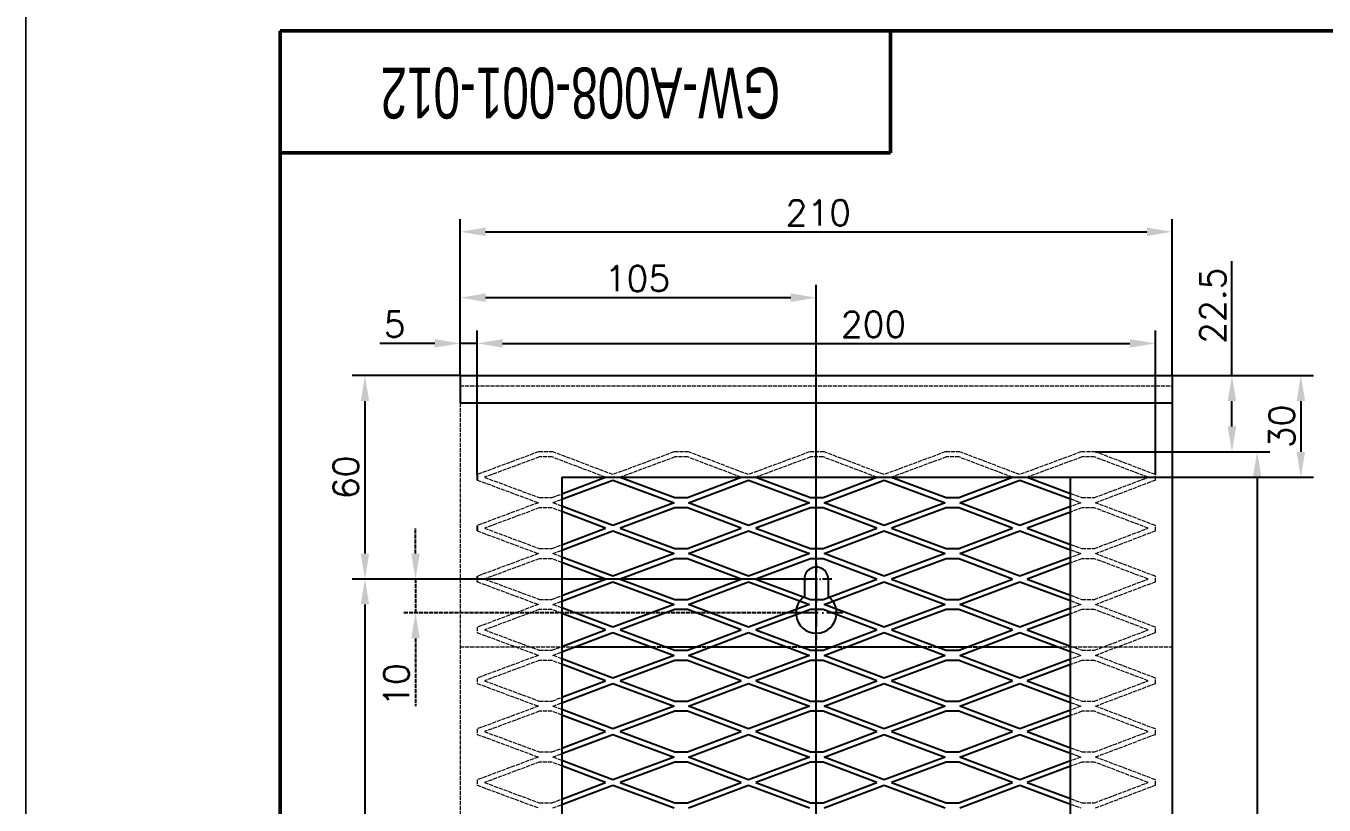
# Model space of a CAD drawing. Header units: millimetres. Extents: x -13336 to 61423, y -27528 to -3175.
# Drawn here: x -7285.5 to -6902.7, y -6125.2 to -5895.4 of the extents above; entities that cross this region are included whole.
import ezdxf

# ---------------------------------------------------------------- set-up
doc = ezdxf.new("R2010")
doc.units = ezdxf.units.MM
for name, pattern in [('CENTER2', [28.575, 19.05, -3.175, 3.175, -3.175]), ('DASHDOT', [18.5, 12, -3, 0.5, -3]), ('DASHED', [15, 12, -3])]:
    doc.linetypes.add(name, pattern=pattern)
for name, color, linetype, lineweight in [('09图框', 4, 'Continuous', 15), ('中心线', 1, 'CENTER2', 15), ('文字', 3, 'Continuous', 15), ('轮廓线', 7, 'Continuous', 50)]:
    doc.layers.add(name, color=color, linetype=linetype, lineweight=lineweight)
doc.layers.add('DIM', color=2, linetype='Continuous')
doc.layers.add('标注', color=3, linetype='Continuous')
doc.styles.get("Standard").update_dxf_attribs({"font": 'txt', "bigfont": 'gbcbig.shx'})
doc.styles.add('汉字 5号', font='FSGB2312.ttf', dxfattribs={"width": 0.7, "height": 5})
doc.dimstyles.new('1：3', dxfattribs={"dimscale": 3, "dimtxt": 2.5, "dimasz": 2.5, "dimexe": 1.25, "dimexo": 0, "dimtad": 1, "dimdsep": 46, "dimtxsty": 'Standard', "dimcen": 2.5, "dimclrd": 3, "dimclre": 3, "dimclrt": 1, "dimadec": 0, "dimazin": 0, "dimtfac": 1, "dimtmove": 0, "dimatfit": 3, "dimfxl": 0, "dimarcsym": 0})

# ---------------------------------------------------------------- blocks, each defined once
blk = doc.blocks.new('A4图框')
at = {"layer": '09图框', "lineweight": 15}
for p, q in [((62778.17, 8358.17), (62778.17, 8655.17)), ((62778.17, 8655.17), (62778.17, 8358.17))]:
    blk.add_line(p, q, dxfattribs=at)
at = {"layer": '09图框', "linetype": 'ByBlock', "lineweight": 15}
blk.add_line((62778.17, 8655.17), (62778.17, 8358.17), dxfattribs=at)
at = {"layer": '中心线', "color": 0, "linetype": 'Continuous', "lineweight": 50}
for p, q in [((62803.17, 8650.17), (62983.17, 8650.17)), ((62803.17, 8638.17), (62863.17, 8638.17))]:
    blk.add_line(p, q, dxfattribs=at)
at = {"layer": '轮廓线', "color": 0, "linetype": 'ByBlock', "lineweight": 50}
for p, q in [((62803.17, 8363.17), (62803.17, 8650.17)), ((62863.17, 8638.17), (62863.17, 8650.17))]:
    blk.add_line(p, q, dxfattribs=at)
blk = doc.blocks.new('*D198')
at = {"layer": 'Defpoints', "color": 0, "transparency": 16777216}
for p in [(-6947.46, -5956.12), (-7157.46, -5998.52), (-6947.46, -5998.52)]:
    blk.add_point(p, dxfattribs=at)
at = {"layer": '标注', "color": 3, "lineweight": -2, "transparency": 16777216}
for p, q in [((-7157.46, -5998.52), (-7157.46, -5952.37)), ((-6947.46, -5998.52), (-6947.46, -5952.37)), ((-7149.96, -5956.12), (-6954.96, -5956.12))]:
    blk.add_line(p, q, dxfattribs=at)
at = {"layer": '标注', "color": 3, "transparency": 16777216}
for points in [[(-7149.96, -5954.87), (-7149.96, -5957.37), (-7157.46, -5956.12)], [(-6954.96, -5954.87), (-6954.96, -5957.37), (-6947.46, -5956.12)]]:
    blk.add_solid(points, dxfattribs=at)
at = {"layer": '标注', "color": 1, "transparency": 16777216, "insert": (-7051.86, -5950.5), "char_height": 7.5, "attachment_point": 5}
blk.add_mtext('210', dxfattribs=at)
blk = doc.blocks.new('*D206')
at = {"layer": 'Defpoints', "color": 0, "transparency": 16777216}
for p in [(-7052.46, -5975.54), (-7157.46, -5998.52), (-7052.46, -6308.52)]:
    blk.add_point(p, dxfattribs=at)
at = {"layer": '标注', "color": 3, "lineweight": -2, "transparency": 16777216}
for p, q in [((-7157.46, -5998.52), (-7157.46, -5971.79)), ((-7052.46, -6308.52), (-7052.46, -5971.79)), ((-7149.96, -5975.54), (-7059.96, -5975.54))]:
    blk.add_line(p, q, dxfattribs=at)
at = {"layer": '标注', "color": 3, "transparency": 16777216}
for points in [[(-7149.96, -5974.29), (-7149.96, -5976.79), (-7157.46, -5975.54)], [(-7059.96, -5974.29), (-7059.96, -5976.79), (-7052.46, -5975.54)]]:
    blk.add_solid(points, dxfattribs=at)
at = {"layer": '标注', "color": 1, "transparency": 16777216, "insert": (-7105.2, -5969.91), "char_height": 7.5, "attachment_point": 5}
blk.add_mtext('105', dxfattribs=at)
blk = doc.blocks.new('*D207')
at = {"layer": 'Defpoints', "color": 0, "transparency": 16777216}
for p in [(-7157.46, -5998.52), (-7185.56, -6058.52), (-7052.46, -6058.52)]:
    blk.add_point(p, dxfattribs=at)
at = {"layer": '标注', "color": 3, "lineweight": -2, "transparency": 16777216}
for p, q in [((-7157.46, -5998.52), (-7189.31, -5998.52)), ((-7185.56, -6006.02), (-7185.56, -6051.02)), ((-7052.46, -6058.52), (-7189.31, -6058.52))]:
    blk.add_line(p, q, dxfattribs=at)
at = {"layer": '标注', "color": 3, "transparency": 16777216}
for points in [[(-7186.81, -6006.02), (-7184.31, -6006.02), (-7185.56, -5998.52)], [(-7186.81, -6051.02), (-7184.31, -6051.02), (-7185.56, -6058.52)]]:
    blk.add_solid(points, dxfattribs=at)
at = {"layer": '标注', "color": 1, "transparency": 16777216, "insert": (-7191.19, -6028.52), "char_height": 7.5, "attachment_point": 5, "rotation": 90}
blk.add_mtext('60', dxfattribs=at)
blk = doc.blocks.new('*D208')
at = {"layer": 'Defpoints', "color": 0, "transparency": 16777216}
for p in [(-7052.46, -6058.52), (-7185.56, -6298.52), (-7052.46, -6298.52)]:
    blk.add_point(p, dxfattribs=at)
at = {"layer": '标注', "color": 3, "lineweight": -2, "transparency": 16777216}
for p, q in [((-7052.46, -6058.52), (-7189.31, -6058.52)), ((-7185.56, -6066.02), (-7185.56, -6291.02)), ((-7052.46, -6298.52), (-7189.31, -6298.52))]:
    blk.add_line(p, q, dxfattribs=at)
at = {"layer": '标注', "color": 3, "transparency": 16777216}
for points in [[(-7186.81, -6066.02), (-7184.31, -6066.02), (-7185.56, -6058.52)], [(-7186.81, -6291.02), (-7184.31, -6291.02), (-7185.56, -6298.52)]]:
    blk.add_solid(points, dxfattribs=at)
at = {"layer": '标注', "color": 1, "transparency": 16777216, "insert": (-7191.19, -6178.52), "char_height": 7.5, "attachment_point": 5, "rotation": 90}
blk.add_mtext('240', dxfattribs=at)
blk = doc.blocks.new('*D209')
at = {"layer": 'Defpoints', "color": 0, "linetype": 'DASHED', "ltscale": 0.099097, "transparency": 16777216}
for p in [(-7052.46, -6058.52), (-7170.63, -6068.52), (-7052.46, -6068.52)]:
    blk.add_point(p, dxfattribs=at)
at = {"layer": 'DIM', "color": 3, "linetype": 'DASHED', "lineweight": -2, "ltscale": 0.099097, "transparency": 16777216}
for p, q in [((-7170.63, -6051.02), (-7170.63, -6043.52)), ((-7052.46, -6058.52), (-7174.38, -6058.52)), ((-7170.63, -6058.52), (-7170.63, -6068.52)), ((-7052.46, -6068.52), (-7174.38, -6068.52)), ((-7170.63, -6076.02), (-7170.63, -6096.02))]:
    blk.add_line(p, q, dxfattribs=at)
at = {"layer": 'DIM', "color": 3, "linetype": 'DASHED', "ltscale": 0.099097, "transparency": 16777216}
for points in [[(-7171.88, -6051.02), (-7169.38, -6051.02), (-7170.63, -6058.52)], [(-7171.88, -6076.02), (-7169.38, -6076.02), (-7170.63, -6068.52)]]:
    blk.add_solid(points, dxfattribs=at)
at = {"layer": 'DIM', "color": 1, "linetype": 'DASHED', "lineweight": 13, "ltscale": 0.099097, "transparency": 16777216, "insert": (-7176.26, -6089.77), "char_height": 7.5, "attachment_point": 5, "rotation": 90}
blk.add_mtext('10', dxfattribs=at)
blk = doc.blocks.new('*D214')
at = {"layer": 'Defpoints', "color": 0, "transparency": 16777216}
for p in [(-6947.46, -5998.52), (-6977.46, -6028.52), (-6909.55, -6028.52)]:
    blk.add_point(p, dxfattribs=at)
at = {"layer": '标注', "color": 3, "lineweight": -2, "transparency": 16777216}
for p, q in [((-6947.46, -5998.52), (-6905.8, -5998.52)), ((-6909.55, -6006.02), (-6909.55, -6021.02)), ((-6977.46, -6028.52), (-6905.8, -6028.52))]:
    blk.add_line(p, q, dxfattribs=at)
at = {"layer": '标注', "color": 3, "transparency": 16777216}
for points in [[(-6910.8, -6006.02), (-6908.3, -6006.02), (-6909.55, -5998.52)], [(-6910.8, -6021.02), (-6908.3, -6021.02), (-6909.55, -6028.52)]]:
    blk.add_solid(points, dxfattribs=at)
at = {"layer": '标注', "color": 1, "transparency": 16777216, "insert": (-6915.18, -6013.52), "char_height": 7.5, "attachment_point": 5, "rotation": 90}
blk.add_mtext('30', dxfattribs=at)
blk = doc.blocks.new('*D217')
at = {"layer": 'Defpoints', "color": 0, "transparency": 16777216}
for p in [(-6970.14, -6021.02), (-6970.14, -6306.02), (-6922.44, -6306.02)]:
    blk.add_point(p, dxfattribs=at)
at = {"layer": '标注', "color": 3, "lineweight": -2, "transparency": 16777216}
for p, q in [((-6970.14, -6021.02), (-6918.69, -6021.02)), ((-6922.44, -6028.52), (-6922.44, -6298.52)), ((-6970.14, -6306.02), (-6918.69, -6306.02))]:
    blk.add_line(p, q, dxfattribs=at)
at = {"layer": '标注', "color": 3, "transparency": 16777216}
for points in [[(-6923.69, -6028.52), (-6921.19, -6028.52), (-6922.44, -6021.02)], [(-6923.69, -6298.52), (-6921.19, -6298.52), (-6922.44, -6306.02)]]:
    blk.add_solid(points, dxfattribs=at)
at = {"layer": '标注', "color": 1, "transparency": 16777216, "insert": (-6928.07, -6163.52), "char_height": 7.5, "attachment_point": 5, "rotation": 90}
blk.add_mtext('285', dxfattribs=at)
blk = doc.blocks.new('*D218')
at = {"layer": 'Defpoints', "color": 0, "transparency": 16777216}
for p in [(-6947.46, -5998.52), (-6947.46, -6021.02), (-6929.87, -6021.02)]:
    blk.add_point(p, dxfattribs=at)
at = {"layer": '标注', "color": 3, "lineweight": -2, "transparency": 16777216}
for p, q in [((-6929.87, -5998.52), (-6929.87, -5964.77)), ((-6947.46, -5998.52), (-6926.12, -5998.52)), ((-6929.87, -6013.52), (-6929.87, -6006.02)), ((-6947.46, -6021.02), (-6926.12, -6021.02))]:
    blk.add_line(p, q, dxfattribs=at)
at = {"layer": '标注', "color": 3, "transparency": 16777216}
for points in [[(-6931.12, -6006.02), (-6928.62, -6006.02), (-6929.87, -5998.52)], [(-6931.12, -6013.52), (-6928.62, -6013.52), (-6929.87, -6021.02)]]:
    blk.add_solid(points, dxfattribs=at)
at = {"layer": '标注', "color": 1, "transparency": 16777216, "insert": (-6935.49, -5977.89), "char_height": 7.5, "attachment_point": 5, "rotation": 90}
blk.add_mtext('22.5', dxfattribs=at)
blk = doc.blocks.new('*D219')
at = {"layer": 'Defpoints', "color": 0, "transparency": 16777216}
for p in [(-6952.46, -5989.02), (-7152.46, -6027.72), (-6952.46, -6027.72)]:
    blk.add_point(p, dxfattribs=at)
at = {"layer": '标注', "color": 3, "lineweight": -2, "transparency": 16777216}
for p, q in [((-7152.46, -6027.72), (-7152.46, -5985.27)), ((-6952.46, -6027.72), (-6952.46, -5985.27)), ((-7144.96, -5989.02), (-6959.96, -5989.02))]:
    blk.add_line(p, q, dxfattribs=at)
at = {"layer": '标注', "color": 3, "transparency": 16777216}
for points in [[(-7144.96, -5987.77), (-7144.96, -5990.27), (-7152.46, -5989.02)], [(-6959.96, -5987.77), (-6959.96, -5990.27), (-6952.46, -5989.02)]]:
    blk.add_solid(points, dxfattribs=at)
at = {"layer": '标注', "color": 1, "transparency": 16777216, "insert": (-7035.56, -5983.4), "char_height": 7.5, "attachment_point": 5}
blk.add_mtext('200', dxfattribs=at)
blk = doc.blocks.new('*D220')
at = {"layer": 'Defpoints', "color": 0, "transparency": 16777216}
for p in [(-7157.46, -5989.02), (-7157.46, -5998.52), (-7152.46, -5998.52)]:
    blk.add_point(p, dxfattribs=at)
at = {"layer": '标注', "color": 3, "lineweight": -2, "transparency": 16777216}
for p, q in [((-7157.46, -5998.52), (-7157.46, -5985.27)), ((-7152.46, -5998.52), (-7152.46, -5985.27)), ((-7164.96, -5989.02), (-7181.21, -5989.02)), ((-7152.46, -5989.02), (-7157.46, -5989.02)), ((-7144.96, -5989.02), (-7137.46, -5989.02))]:
    blk.add_line(p, q, dxfattribs=at)
at = {"layer": '标注', "color": 3, "transparency": 16777216}
for points in [[(-7164.96, -5987.77), (-7164.96, -5990.27), (-7157.46, -5989.02)], [(-7144.96, -5987.77), (-7144.96, -5990.27), (-7152.46, -5989.02)]]:
    blk.add_solid(points, dxfattribs=at)
at = {"layer": '标注', "color": 1, "transparency": 16777216, "insert": (-7176.83, -5983.4), "char_height": 7.5, "attachment_point": 5}
blk.add_mtext('5', dxfattribs=at)

msp = doc.modelspace()

# ---------------------------------------------------------------- linework, layer by layer
at = {"color": 7}
for p, q in [((-7157.458, -5998.518), (-6947.458, -5998.518)), ((-7157.458, -6006.518), (-6947.458, -6006.518)), ((-6947.458, -6006.518), (-6947.458, -6320.518)), ((-7127.458, -6028.518), (-6977.458, -6028.518)), ((-7127.458, -6028.518), (-7127.458, -6298.518)), ((-6977.458, -6298.518), (-6977.458, -6028.518)), ((-7123.541, -6078.518), (-7101.143, -6078.518)), ((-7083.541, -6078.518), (-7061.143, -6078.518)), ((-7043.541, -6078.518), (-7021.143, -6078.518)), ((-7003.541, -6078.518), (-6981.143, -6078.518))]:
    msp.add_line(p, q, dxfattribs=at)
at = {"color": 7, "ltscale": 0.2}
for p, q in [((-7157.458, -5998.518), (-7157.458, -6006.518)), ((-6947.458, -5998.518), (-6947.458, -6006.518))]:
    msp.add_line(p, q, dxfattribs=at)
at = {"color": 2, "linetype": 'DASHED'}
msp.add_line((-7157.458, -6006.518), (-6947.458, -6006.518), dxfattribs=at)
msp.add_line((-7157.458, -6006.518), (-6947.458, -6006.518), dxfattribs=at)
at = {"color": 2, "linetype": 'DASHED', "ltscale": 0.039999}
for p, q in [((-7152.458, -6027.718), (-7152.458, -6029.318)), ((-7152.458, -6042.718), (-7152.458, -6044.318)), ((-7152.458, -6057.718), (-7152.458, -6059.318))]:
    msp.add_line(p, q, dxfattribs=at)
at = {"color": 7, "ltscale": 0.344297}
for p, q in [((-7127.458, -6033.398), (-7114.58, -6028.518)), ((-7114.58, -6043.518), (-7127.458, -6038.638)), ((-7127.458, -6048.398), (-7114.58, -6043.518)), ((-7114.58, -6058.518), (-7127.458, -6053.638)), ((-7127.458, -6063.398), (-7114.58, -6058.518)), ((-7114.58, -6073.518), (-7127.458, -6068.638)), ((-7127.458, -6078.398), (-7114.58, -6073.518)), ((-7114.58, -6088.518), (-7127.458, -6083.638)), ((-7127.458, -6093.398), (-7114.58, -6088.518)), ((-7114.58, -6103.518), (-7127.458, -6098.638)), ((-7127.458, -6108.398), (-7114.58, -6103.518)), ((-7114.58, -6118.518), (-7127.458, -6113.638)), ((-7127.458, -6123.398), (-7114.58, -6118.518))]:
    msp.add_line(p, q, dxfattribs=at)
at = {"color": 7, "ltscale": 0.401024}
for p, q in [((-7127.458, -6035.002), (-7112.458, -6029.318)), ((-7112.458, -6042.718), (-7127.458, -6037.033)), ((-7127.458, -6050.002), (-7112.458, -6044.318)), ((-7112.458, -6057.718), (-7127.458, -6052.033)), ((-7127.458, -6065.002), (-7112.458, -6059.318)), ((-7112.458, -6072.718), (-7127.458, -6067.033)), ((-7127.458, -6080.002), (-7112.458, -6074.318)), ((-7112.458, -6087.718), (-7127.458, -6082.033)), ((-7127.458, -6095.002), (-7112.458, -6089.318)), ((-7112.458, -6102.718), (-7127.458, -6097.033)), ((-7127.458, -6110.002), (-7112.458, -6104.318)), ((-7112.458, -6117.718), (-7127.458, -6112.033)), ((-7127.458, -6125.002), (-7112.458, -6119.318))]:
    msp.add_line(p, q, dxfattribs=at)
at = {"color": 7, "ltscale": 0.481336}
for p, q in [((-7112.458, -6029.318), (-7094.408, -6036.018)), ((-7072.458, -6029.318), (-7054.408, -6036.018)), ((-7094.408, -6036.018), (-7112.458, -6042.718)), ((-7054.408, -6036.018), (-7072.458, -6042.718)), ((-7112.458, -6044.318), (-7094.408, -6051.018)), ((-7072.458, -6044.318), (-7054.408, -6051.018)), ((-7094.408, -6051.018), (-7112.458, -6057.718)), ((-7054.408, -6051.018), (-7072.458, -6057.718)), ((-7112.458, -6059.318), (-7094.408, -6066.018)), ((-7072.458, -6059.318), (-7054.408, -6066.018)), ((-7094.408, -6066.018), (-7112.458, -6072.718)), ((-7054.408, -6066.018), (-7072.458, -6072.718)), ((-7112.458, -6074.318), (-7094.408, -6081.018)), ((-7072.458, -6074.318), (-7054.408, -6081.018)), ((-7094.408, -6081.018), (-7112.458, -6087.718)), ((-7054.408, -6081.018), (-7072.458, -6087.718)), ((-7112.458, -6089.318), (-7094.408, -6096.018)), ((-7072.458, -6089.318), (-7054.408, -6096.018)), ((-7094.408, -6096.018), (-7112.458, -6102.718)), ((-7054.408, -6096.018), (-7072.458, -6102.718)), ((-7112.458, -6104.318), (-7094.408, -6111.018)), ((-7072.458, -6104.318), (-7054.408, -6111.018)), ((-7094.408, -6111.018), (-7112.458, -6117.718)), ((-7054.408, -6111.018), (-7072.458, -6117.718)), ((-7112.458, -6119.318), (-7094.408, -6126.018)), ((-7072.458, -6119.318), (-7054.408, -6126.018))]:
    msp.add_line(p, q, dxfattribs=at)
at = {"color": 7, "ltscale": 0.431046}
for p, q in [((-7110.302, -6028.518), (-7094.138, -6034.518)), ((-7070.302, -6028.518), (-7054.138, -6034.518)), ((-7030.302, -6028.518), (-7014.138, -6034.518)), ((-7094.138, -6037.518), (-7110.302, -6043.518)), ((-7054.138, -6037.518), (-7070.302, -6043.518)), ((-7014.138, -6037.518), (-7030.302, -6043.518)), ((-7110.302, -6043.518), (-7094.138, -6049.518)), ((-7070.302, -6043.518), (-7054.138, -6049.518)), ((-7030.302, -6043.518), (-7014.138, -6049.518)), ((-7094.138, -6052.518), (-7110.302, -6058.518)), ((-7054.138, -6052.518), (-7070.302, -6058.518)), ((-7014.138, -6052.518), (-7030.302, -6058.518)), ((-7110.302, -6058.518), (-7094.138, -6064.518)), ((-7070.302, -6058.518), (-7054.138, -6064.518)), ((-7030.302, -6058.518), (-7014.138, -6064.518)), ((-7094.138, -6067.518), (-7110.302, -6073.518)), ((-7054.138, -6067.518), (-7070.302, -6073.518)), ((-7014.138, -6067.518), (-7030.302, -6073.518)), ((-7110.302, -6073.518), (-7094.138, -6079.518)), ((-7070.302, -6073.518), (-7054.138, -6079.518)), ((-7030.302, -6073.518), (-7014.138, -6079.518)), ((-7094.138, -6082.518), (-7110.302, -6088.518)), ((-7054.138, -6082.518), (-7070.302, -6088.518)), ((-7014.138, -6082.518), (-7030.302, -6088.518)), ((-7110.302, -6088.518), (-7094.138, -6094.518)), ((-7070.302, -6088.518), (-7054.138, -6094.518)), ((-7030.302, -6088.518), (-7014.138, -6094.518)), ((-7094.138, -6097.518), (-7110.302, -6103.518)), ((-7054.138, -6097.518), (-7070.302, -6103.518)), ((-7014.138, -6097.518), (-7030.302, -6103.518)), ((-7110.302, -6103.518), (-7094.138, -6109.518)), ((-7070.302, -6103.518), (-7054.138, -6109.518)), ((-7030.302, -6103.518), (-7014.138, -6109.518)), ((-7094.138, -6112.518), (-7110.302, -6118.518)), ((-7054.138, -6112.518), (-7070.302, -6118.518)), ((-7014.138, -6112.518), (-7030.302, -6118.518)), ((-7110.302, -6118.518), (-7094.138, -6124.518)), ((-7070.302, -6118.518), (-7054.138, -6124.518)), ((-7030.302, -6118.518), (-7014.138, -6124.518))]:
    msp.add_line(p, q, dxfattribs=at)
at = {"color": 7, "ltscale": 0.423291}
for p, q in [((-7090.412, -6034.518), (-7074.58, -6028.518)), ((-7050.412, -6034.518), (-7034.58, -6028.518)), ((-7074.58, -6043.518), (-7090.412, -6037.518)), ((-7034.58, -6043.518), (-7050.412, -6037.518)), ((-7090.412, -6049.518), (-7074.58, -6043.518)), ((-7050.412, -6049.518), (-7034.58, -6043.518)), ((-7074.58, -6058.518), (-7090.412, -6052.518)), ((-7034.58, -6058.518), (-7050.412, -6052.518)), ((-7090.412, -6064.518), (-7074.58, -6058.518)), ((-7050.412, -6064.518), (-7034.58, -6058.518)), ((-7074.58, -6073.518), (-7090.412, -6067.518)), ((-7034.58, -6073.518), (-7050.412, -6067.518)), ((-7090.412, -6079.518), (-7074.58, -6073.518)), ((-7050.412, -6079.518), (-7034.58, -6073.518)), ((-7074.58, -6088.518), (-7090.412, -6082.518)), ((-7034.58, -6088.518), (-7050.412, -6082.518)), ((-7090.412, -6094.518), (-7074.58, -6088.518)), ((-7050.412, -6094.518), (-7034.58, -6088.518)), ((-7074.58, -6103.518), (-7090.412, -6097.518)), ((-7034.58, -6103.518), (-7050.412, -6097.518)), ((-7090.412, -6109.518), (-7074.58, -6103.518)), ((-7050.412, -6109.518), (-7034.58, -6103.518)), ((-7074.58, -6118.518), (-7090.412, -6112.518)), ((-7034.58, -6118.518), (-7050.412, -6112.518)), ((-7090.412, -6124.518), (-7074.58, -6118.518)), ((-7050.412, -6124.518), (-7034.58, -6118.518))]:
    msp.add_line(p, q, dxfattribs=at)
at = {"color": 7, "ltscale": 0.472675}
for p, q in [((-7090.138, -6036.018), (-7072.458, -6029.318)), ((-7050.138, -6036.018), (-7032.458, -6029.318)), ((-7072.458, -6042.718), (-7090.138, -6036.018)), ((-7032.458, -6042.718), (-7050.138, -6036.018)), ((-7090.138, -6051.018), (-7072.458, -6044.318)), ((-7050.138, -6051.018), (-7032.458, -6044.318)), ((-7072.458, -6057.718), (-7090.138, -6051.018)), ((-7032.458, -6057.718), (-7050.138, -6051.018)), ((-7090.138, -6066.018), (-7072.458, -6059.318)), ((-7050.138, -6066.018), (-7032.458, -6059.318)), ((-7072.458, -6072.718), (-7090.138, -6066.018)), ((-7032.458, -6072.718), (-7050.138, -6066.018)), ((-7090.138, -6081.018), (-7072.458, -6074.318)), ((-7050.138, -6081.018), (-7032.458, -6074.318)), ((-7072.458, -6087.718), (-7090.138, -6081.018)), ((-7032.458, -6087.718), (-7050.138, -6081.018)), ((-7090.138, -6096.018), (-7072.458, -6089.318)), ((-7050.138, -6096.018), (-7032.458, -6089.318)), ((-7072.458, -6102.718), (-7090.138, -6096.018)), ((-7032.458, -6102.718), (-7050.138, -6096.018)), ((-7090.138, -6111.018), (-7072.458, -6104.318)), ((-7050.138, -6111.018), (-7032.458, -6104.318)), ((-7072.458, -6117.718), (-7090.138, -6111.018)), ((-7032.458, -6117.718), (-7050.138, -6111.018)), ((-7090.138, -6126.018), (-7072.458, -6119.318)), ((-7050.138, -6126.018), (-7032.458, -6119.318))]:
    msp.add_line(p, q, dxfattribs=at)
at = {"color": 7, "ltscale": 0.481333}
for p, q in [((-7032.458, -6029.318), (-7014.408, -6036.018)), ((-7014.408, -6036.018), (-7032.458, -6042.718)), ((-7032.458, -6044.318), (-7014.408, -6051.018)), ((-7014.408, -6051.018), (-7032.458, -6057.718)), ((-7032.458, -6059.318), (-7014.408, -6066.018)), ((-7014.408, -6066.018), (-7032.458, -6072.718)), ((-7032.458, -6074.318), (-7014.408, -6081.018)), ((-7014.408, -6081.018), (-7032.458, -6087.718)), ((-7032.458, -6089.318), (-7014.408, -6096.018)), ((-7014.408, -6096.018), (-7032.458, -6102.718)), ((-7032.458, -6104.318), (-7014.408, -6111.018)), ((-7014.408, -6111.018), (-7032.458, -6117.718)), ((-7032.458, -6119.318), (-7014.408, -6126.018))]:
    msp.add_line(p, q, dxfattribs=at)
at = {"color": 7, "ltscale": 0.423288}
for p, q in [((-7010.412, -6034.518), (-6994.58, -6028.518)), ((-6994.58, -6043.518), (-7010.412, -6037.518)), ((-7010.412, -6049.518), (-6994.58, -6043.518)), ((-6994.58, -6058.518), (-7010.412, -6052.518)), ((-7010.412, -6064.518), (-6994.58, -6058.518)), ((-6994.58, -6073.518), (-7010.412, -6067.518)), ((-7010.412, -6079.518), (-6994.58, -6073.518)), ((-6994.58, -6088.518), (-7010.412, -6082.518)), ((-7010.412, -6094.518), (-6994.58, -6088.518)), ((-6994.58, -6103.518), (-7010.412, -6097.518)), ((-7010.412, -6109.518), (-6994.58, -6103.518)), ((-6994.58, -6118.518), (-7010.412, -6112.518)), ((-7010.412, -6124.518), (-6994.58, -6118.518))]:
    msp.add_line(p, q, dxfattribs=at)
at = {"color": 7, "ltscale": 0.472678}
for p, q in [((-7010.138, -6036.018), (-6992.458, -6029.318)), ((-6992.458, -6042.718), (-7010.138, -6036.018)), ((-7010.138, -6051.018), (-6992.458, -6044.318)), ((-6992.458, -6057.718), (-7010.138, -6051.018)), ((-7010.138, -6066.018), (-6992.458, -6059.318)), ((-6992.458, -6072.718), (-7010.138, -6066.018)), ((-7010.138, -6081.018), (-6992.458, -6074.318)), ((-6992.458, -6087.718), (-7010.138, -6081.018)), ((-7010.138, -6096.018), (-6992.458, -6089.318)), ((-6992.458, -6102.718), (-7010.138, -6096.018)), ((-7010.138, -6111.018), (-6992.458, -6104.318)), ((-6992.458, -6117.718), (-7010.138, -6111.018)), ((-7010.138, -6126.018), (-6992.458, -6119.318))]:
    msp.add_line(p, q, dxfattribs=at)
at = {"color": 7, "ltscale": 0.400001}
for p, q in [((-6992.458, -6029.318), (-6977.458, -6034.886)), ((-6977.458, -6037.15), (-6992.458, -6042.718)), ((-6992.458, -6044.318), (-6977.458, -6049.886)), ((-6977.458, -6052.15), (-6992.458, -6057.718)), ((-6992.458, -6059.318), (-6977.458, -6064.886)), ((-6977.458, -6067.15), (-6992.458, -6072.718)), ((-6992.458, -6074.318), (-6977.458, -6079.886)), ((-6977.458, -6082.15), (-6992.458, -6087.718)), ((-6992.458, -6089.318), (-6977.458, -6094.886)), ((-6977.458, -6097.15), (-6992.458, -6102.718)), ((-6992.458, -6104.318), (-6977.458, -6109.886)), ((-6977.458, -6112.15), (-6992.458, -6117.718)), ((-6992.458, -6119.318), (-6977.458, -6124.886))]:
    msp.add_line(p, q, dxfattribs=at)
at = {"color": 7, "ltscale": 0.342533}
for p, q in [((-6990.303, -6028.518), (-6977.458, -6033.286)), ((-6990.303, -6043.518), (-6977.458, -6048.286)), ((-6990.303, -6058.518), (-6977.458, -6063.286)), ((-6990.303, -6073.518), (-6977.458, -6078.286)), ((-6990.303, -6088.518), (-6977.458, -6093.286)), ((-6990.303, -6103.518), (-6977.458, -6108.286)), ((-6990.303, -6118.518), (-6977.458, -6123.286))]:
    msp.add_line(p, q, dxfattribs=at)
at = {"color": 7, "ltscale": 0.093146}
for p, q in [((-7094.138, -6034.518), (-7090.412, -6034.518)), ((-7054.138, -6034.518), (-7050.412, -6034.518)), ((-7014.138, -6034.518), (-7010.412, -6034.518)), ((-7090.412, -6037.518), (-7094.138, -6037.518)), ((-7050.412, -6037.518), (-7054.138, -6037.518)), ((-7010.412, -6037.518), (-7014.138, -6037.518)), ((-7094.138, -6049.518), (-7090.412, -6049.518)), ((-7054.138, -6049.518), (-7050.412, -6049.518)), ((-7014.138, -6049.518), (-7010.412, -6049.518)), ((-7090.412, -6052.518), (-7094.138, -6052.518)), ((-7050.412, -6052.518), (-7054.138, -6052.518)), ((-7010.412, -6052.518), (-7014.138, -6052.518)), ((-7094.138, -6064.518), (-7090.412, -6064.518)), ((-7090.412, -6067.518), (-7094.138, -6067.518)), ((-7054.138, -6064.518), (-7050.412, -6064.518)), ((-7050.412, -6067.518), (-7054.138, -6067.518)), ((-7014.138, -6064.518), (-7010.412, -6064.518)), ((-7010.412, -6067.518), (-7014.138, -6067.518)), ((-7094.138, -6079.518), (-7090.412, -6079.518)), ((-7090.412, -6082.518), (-7094.138, -6082.518)), ((-7054.138, -6079.518), (-7050.412, -6079.518)), ((-7050.412, -6082.518), (-7054.138, -6082.518)), ((-7014.138, -6079.518), (-7010.412, -6079.518)), ((-7010.412, -6082.518), (-7014.138, -6082.518)), ((-7094.138, -6094.518), (-7090.412, -6094.518)), ((-7090.412, -6097.518), (-7094.138, -6097.518)), ((-7054.138, -6094.518), (-7050.412, -6094.518)), ((-7050.412, -6097.518), (-7054.138, -6097.518)), ((-7014.138, -6094.518), (-7010.412, -6094.518)), ((-7010.412, -6097.518), (-7014.138, -6097.518)), ((-7094.138, -6109.518), (-7090.412, -6109.518)), ((-7054.138, -6109.518), (-7050.412, -6109.518)), ((-7014.138, -6109.518), (-7010.412, -6109.518)), ((-7090.412, -6112.518), (-7094.138, -6112.518)), ((-7050.412, -6112.518), (-7054.138, -6112.518)), ((-7010.412, -6112.518), (-7014.138, -6112.518)), ((-7094.138, -6124.518), (-7090.412, -6124.518)), ((-7054.138, -6124.518), (-7050.412, -6124.518)), ((-7014.138, -6124.518), (-7010.412, -6124.518))]:
    msp.add_line(p, q, dxfattribs=at)
at = {"color": 7, "ltscale": 0.342532}
for p, q in [((-6977.458, -6038.75), (-6990.303, -6043.518)), ((-6977.458, -6053.75), (-6990.303, -6058.518)), ((-6977.458, -6068.75), (-6990.303, -6073.518)), ((-6977.458, -6083.75), (-6990.303, -6088.518)), ((-6977.458, -6098.75), (-6990.303, -6103.518)), ((-6977.458, -6113.75), (-6990.303, -6118.518))]:
    msp.add_line(p, q, dxfattribs=at)
at = {"color": 1, "linetype": 'DASHDOT', "ltscale": 0.227499}
msp.add_line((-7052.458, -6053.968), (-7052.458, -6063.068), dxfattribs=at)
at = {"color": 1, "linetype": 'DASHDOT', "ltscale": 0.227502}
msp.add_line((-7047.908, -6058.518), (-7057.008, -6058.518), dxfattribs=at)
at = {"color": 7, "ltscale": 0.128166}
for p, q in [((-7055.958, -6058.518), (-7055.958, -6063.644)), ((-7048.958, -6058.518), (-7048.958, -6063.644))]:
    msp.add_line(p, q, dxfattribs=at)
at = {"color": 1, "linetype": 'DASHDOT', "ltscale": 0.389999}
msp.add_line((-7052.458, -6060.718), (-7052.458, -6076.318), dxfattribs=at)
at = {"color": 1, "linetype": 'DASHDOT', "ltscale": 0.390002}
msp.add_line((-7044.658, -6068.518), (-7060.258, -6068.518), dxfattribs=at)
at = {"color": 2, "linetype": 'DASHED', "ltscale": 0.107764}
for p, q in [((-7101.143, -6078.518), (-7096.833, -6078.518)), ((-7061.143, -6078.518), (-7056.833, -6078.518)), ((-7021.143, -6078.518), (-7016.833, -6078.518))]:
    msp.add_line(p, q, dxfattribs=at)
at = {"color": 7, "ltscale": 0.226477}
for p, q in [((-7096.833, -6078.518), (-7087.774, -6078.518)), ((-7056.833, -6078.518), (-7047.774, -6078.518)), ((-7016.833, -6078.518), (-7007.774, -6078.518))]:
    msp.add_line(p, q, dxfattribs=at)
at = {"color": 2, "linetype": 'DASHED', "ltscale": 0.105823}
for p, q in [((-7087.774, -6078.518), (-7083.541, -6078.518)), ((-7047.774, -6078.518), (-7043.541, -6078.518)), ((-7007.774, -6078.518), (-7003.541, -6078.518))]:
    msp.add_line(p, q, dxfattribs=at)
at = {"color": 7}
for centre, radius, start, end in [((-7052.458, -6058.518), 3.5, 0, 180.00001), ((-7052.458, -6068.518), 6, 125.68533, 127.79818), ((-7052.458, -6068.518), 6, 50.92665, 54.31467), ((-7052.458, -6068.518), 6, 143.5239, 170.11854), ((-7052.458, -6068.518), 6, 11.02351, 35.38593), ((-7052.458, -6068.518), 6, 185.66715, 355.30464)]:
    msp.add_arc(centre, radius, start, end, dxfattribs=at)
at = {"color": 2, "linetype": 'DASHED'}
for start, end in [(127.79818, 143.5239), (170.11854, 185.66715), (35.38593, 50.92665), (355.30464, 11.02353)]:
    msp.add_arc((-7052.458, -6068.518), 6, start, end, dxfattribs=at)
at = {"layer": 'DIM', "color": 6, "linetype": 'DASHED', "lineweight": 13, "ltscale": 0.099097}
for p, q in [((-7157.458, -6001.518), (-6947.458, -6001.518)), ((-7157.458, -6006.518), (-7157.458, -6320.518)), ((-7157.458, -6006.518), (-6947.458, -6006.518)), ((-7134.408, -6021.018), (-7152.458, -6027.718)), ((-7130.138, -6021.018), (-7134.408, -6021.018)), ((-7112.458, -6027.718), (-7130.138, -6021.018)), ((-7094.408, -6021.018), (-7112.458, -6027.718)), ((-7090.138, -6021.018), (-7094.408, -6021.018)), ((-7072.458, -6027.718), (-7090.138, -6021.018)), ((-7054.408, -6021.018), (-7072.458, -6027.718)), ((-7050.138, -6021.018), (-7054.408, -6021.018)), ((-7032.458, -6027.718), (-7050.138, -6021.018)), ((-7014.408, -6021.018), (-7032.458, -6027.718)), ((-7010.138, -6021.018), (-7014.408, -6021.018)), ((-6992.458, -6027.718), (-7010.138, -6021.018)), ((-6974.408, -6021.018), (-6992.458, -6027.718)), ((-6970.138, -6021.018), (-6974.408, -6021.018)), ((-6952.458, -6027.718), (-6970.138, -6021.018)), ((-7134.138, -6022.518), (-7150.302, -6028.518)), ((-7130.412, -6022.518), (-7134.138, -6022.518)), ((-7114.58, -6028.518), (-7130.412, -6022.518)), ((-7094.138, -6022.518), (-7110.302, -6028.518)), ((-7090.412, -6022.518), (-7094.138, -6022.518)), ((-7074.58, -6028.518), (-7090.412, -6022.518)), ((-7054.138, -6022.518), (-7070.302, -6028.518)), ((-7050.412, -6022.518), (-7054.138, -6022.518)), ((-7034.58, -6028.518), (-7050.412, -6022.518)), ((-7014.138, -6022.518), (-7030.302, -6028.518)), ((-7010.412, -6022.518), (-7014.138, -6022.518)), ((-6994.58, -6028.518), (-7010.412, -6022.518)), ((-6974.138, -6022.518), (-6990.303, -6028.518)), ((-6970.412, -6022.518), (-6974.138, -6022.518)), ((-6954.58, -6028.518), (-6970.412, -6022.518)), ((-7152.458, -6029.318), (-7134.408, -6036.018)), ((-7150.302, -6028.518), (-7134.138, -6034.518)), ((-6970.412, -6034.518), (-6954.58, -6028.518)), ((-6970.138, -6036.018), (-6952.458, -6029.318)), ((-6952.458, -6029.318), (-6952.458, -6027.718)), ((-7134.408, -6036.018), (-7152.458, -6042.718)), ((-7134.138, -6034.518), (-7130.412, -6034.518)), ((-7130.412, -6034.518), (-7127.458, -6033.398)), ((-7130.138, -6036.018), (-7127.458, -6035.002)), ((-7127.458, -6037.033), (-7130.138, -6036.018)), ((-6977.458, -6033.286), (-6974.138, -6034.518)), ((-6977.458, -6034.886), (-6974.408, -6036.018)), ((-6974.408, -6036.018), (-6977.458, -6037.15)), ((-6974.138, -6034.518), (-6970.412, -6034.518)), ((-6952.458, -6042.718), (-6970.138, -6036.018)), ((-7134.138, -6037.518), (-7150.302, -6043.518)), ((-7130.412, -6037.518), (-7134.138, -6037.518)), ((-7127.458, -6038.638), (-7130.412, -6037.518)), ((-6974.138, -6037.518), (-6977.458, -6038.75)), ((-6970.412, -6037.518), (-6974.138, -6037.518)), ((-6954.58, -6043.518), (-6970.412, -6037.518)), ((-7152.458, -6044.318), (-7134.408, -6051.018)), ((-7150.302, -6043.518), (-7134.138, -6049.518)), ((-6970.412, -6049.518), (-6954.58, -6043.518)), ((-6970.138, -6051.018), (-6952.458, -6044.318)), ((-6952.458, -6044.318), (-6952.458, -6042.718)), ((-7130.412, -6049.518), (-7127.458, -6048.398)), ((-6977.458, -6048.286), (-6974.138, -6049.518)), ((-7134.408, -6051.018), (-7152.458, -6057.718)), ((-7134.138, -6049.518), (-7130.412, -6049.518)), ((-7130.138, -6051.018), (-7127.458, -6050.002)), ((-7127.458, -6052.033), (-7130.138, -6051.018)), ((-6977.458, -6049.886), (-6974.408, -6051.018)), ((-6974.408, -6051.018), (-6977.458, -6052.15)), ((-6974.138, -6049.518), (-6970.412, -6049.518)), ((-6952.458, -6057.718), (-6970.138, -6051.018)), ((-7134.138, -6052.518), (-7150.302, -6058.518)), ((-7130.412, -6052.518), (-7134.138, -6052.518)), ((-7127.458, -6053.638), (-7130.412, -6052.518)), ((-6974.138, -6052.518), (-6977.458, -6053.75)), ((-6970.412, -6052.518), (-6974.138, -6052.518)), ((-6954.58, -6058.518), (-6970.412, -6052.518)), ((-7152.458, -6059.318), (-7134.408, -6066.018)), ((-7150.302, -6058.518), (-7134.138, -6064.518)), ((-6970.412, -6064.518), (-6954.58, -6058.518)), ((-6970.138, -6066.018), (-6952.458, -6059.318)), ((-6952.458, -6059.318), (-6952.458, -6057.718)), ((-7130.412, -6064.518), (-7127.458, -6063.398)), ((-6977.458, -6063.286), (-6974.138, -6064.518)), ((-7134.408, -6066.018), (-7152.458, -6072.718)), ((-7134.138, -6067.518), (-7150.302, -6073.518)), ((-7134.138, -6064.518), (-7130.412, -6064.518)), ((-7130.412, -6067.518), (-7134.138, -6067.518)), ((-7127.458, -6068.638), (-7130.412, -6067.518)), ((-7130.138, -6066.018), (-7127.458, -6065.002)), ((-7127.458, -6067.033), (-7130.138, -6066.018)), ((-6977.458, -6064.886), (-6974.408, -6066.018)), ((-6974.408, -6066.018), (-6977.458, -6067.15)), ((-6974.138, -6067.518), (-6977.458, -6068.75)), ((-6974.138, -6064.518), (-6970.412, -6064.518)), ((-6970.412, -6067.518), (-6974.138, -6067.518)), ((-6954.58, -6073.518), (-6970.412, -6067.518)), ((-6952.458, -6072.718), (-6970.138, -6066.018)), ((-7152.458, -6072.718), (-7152.458, -6074.318)), ((-7152.458, -6074.318), (-7134.408, -6081.018)), ((-7150.302, -6073.518), (-7134.138, -6079.518)), ((-6970.412, -6079.518), (-6954.58, -6073.518)), ((-6970.138, -6081.018), (-6952.458, -6074.318)), ((-6952.458, -6074.318), (-6952.458, -6072.718)), ((-7157.458, -6078.518), (-7123.541, -6078.518)), ((-7130.412, -6079.518), (-7127.458, -6078.398)), ((-6981.143, -6078.518), (-6947.458, -6078.518)), ((-6977.458, -6078.286), (-6974.138, -6079.518)), ((-7134.408, -6081.018), (-7152.458, -6087.718)), ((-7134.138, -6082.518), (-7150.302, -6088.518)), ((-7134.138, -6079.518), (-7130.412, -6079.518)), ((-7130.412, -6082.518), (-7134.138, -6082.518)), ((-7127.458, -6083.638), (-7130.412, -6082.518)), ((-7130.138, -6081.018), (-7127.458, -6080.002)), ((-7127.458, -6082.033), (-7130.138, -6081.018)), ((-6977.458, -6079.886), (-6974.408, -6081.018)), ((-6974.408, -6081.018), (-6977.458, -6082.15)), ((-6974.138, -6082.518), (-6977.458, -6083.75)), ((-6974.138, -6079.518), (-6970.412, -6079.518)), ((-6970.412, -6082.518), (-6974.138, -6082.518)), ((-6954.58, -6088.518), (-6970.412, -6082.518)), ((-6952.458, -6087.718), (-6970.138, -6081.018)), ((-7152.458, -6087.718), (-7152.458, -6089.318)), ((-7152.458, -6089.318), (-7134.408, -6096.018)), ((-7150.302, -6088.518), (-7134.138, -6094.518)), ((-6970.412, -6094.518), (-6954.58, -6088.518)), ((-6970.138, -6096.018), (-6952.458, -6089.318)), ((-6952.458, -6089.318), (-6952.458, -6087.718)), ((-7130.412, -6094.518), (-7127.458, -6093.398)), ((-6977.458, -6093.286), (-6974.138, -6094.518)), ((-7134.408, -6096.018), (-7152.458, -6102.718)), ((-7134.138, -6097.518), (-7150.302, -6103.518)), ((-7134.138, -6094.518), (-7130.412, -6094.518)), ((-7130.412, -6097.518), (-7134.138, -6097.518)), ((-7127.458, -6098.638), (-7130.412, -6097.518)), ((-7130.138, -6096.018), (-7127.458, -6095.002)), ((-7127.458, -6097.033), (-7130.138, -6096.018)), ((-6977.458, -6094.886), (-6974.408, -6096.018)), ((-6974.408, -6096.018), (-6977.458, -6097.15)), ((-6974.138, -6097.518), (-6977.458, -6098.75)), ((-6974.138, -6094.518), (-6970.412, -6094.518)), ((-6970.412, -6097.518), (-6974.138, -6097.518)), ((-6954.58, -6103.518), (-6970.412, -6097.518)), ((-6952.458, -6102.718), (-6970.138, -6096.018)), ((-7152.458, -6102.718), (-7152.458, -6104.318)), ((-7152.458, -6104.318), (-7134.408, -6111.018)), ((-7150.302, -6103.518), (-7134.138, -6109.518)), ((-6970.412, -6109.518), (-6954.58, -6103.518)), ((-6970.138, -6111.018), (-6952.458, -6104.318)), ((-6952.458, -6104.318), (-6952.458, -6102.718)), ((-7134.138, -6109.518), (-7130.412, -6109.518)), ((-7130.412, -6109.518), (-7127.458, -6108.398)), ((-6977.458, -6108.286), (-6974.138, -6109.518)), ((-6974.138, -6109.518), (-6970.412, -6109.518)), ((-7134.408, -6111.018), (-7152.458, -6117.718)), ((-7134.138, -6112.518), (-7150.302, -6118.518)), ((-7130.412, -6112.518), (-7134.138, -6112.518)), ((-7127.458, -6113.638), (-7130.412, -6112.518)), ((-7130.138, -6111.018), (-7127.458, -6110.002)), ((-7127.458, -6112.033), (-7130.138, -6111.018)), ((-6977.458, -6109.886), (-6974.408, -6111.018)), ((-6974.408, -6111.018), (-6977.458, -6112.15)), ((-6974.138, -6112.518), (-6977.458, -6113.75)), ((-6970.412, -6112.518), (-6974.138, -6112.518)), ((-6954.58, -6118.518), (-6970.412, -6112.518)), ((-6952.458, -6117.718), (-6970.138, -6111.018)), ((-7152.458, -6117.718), (-7152.458, -6119.318)), ((-7152.458, -6119.318), (-7134.408, -6126.018)), ((-7150.302, -6118.518), (-7134.138, -6124.518)), ((-6970.412, -6124.518), (-6954.58, -6118.518)), ((-6970.138, -6126.018), (-6952.458, -6119.318)), ((-6952.458, -6119.318), (-6952.458, -6117.718)), ((-7134.138, -6124.518), (-7130.412, -6124.518)), ((-7130.412, -6124.518), (-7127.458, -6123.398)), ((-7130.138, -6126.018), (-7127.458, -6125.002)), ((-6977.458, -6123.286), (-6974.138, -6124.518)), ((-6977.458, -6124.886), (-6974.408, -6126.018)), ((-6974.138, -6124.518), (-6970.412, -6124.518))]:
    msp.add_line(p, q, dxfattribs=at)

# ---------------------------------------------------------------- block references
at = {"xscale": 3, "yscale": 3, "zscale": 3}
msp.add_blockref('A4图框', (-195620.032, -31847.331), dxfattribs=at)

# ---------------------------------------------------------------- texts
at = {"layer": '文字', "insert": (-7122.026, -5915.089), "char_height": 15, "width": 180, "attachment_point": 5, "rotation": 180, "style": '汉字 5号'}
msp.add_mtext('{\\C4;GW-A008-001-012}', dxfattribs=at)

# ---------------------------------------------------------------- dimensions: what is measured, and where the dimension line sits
at = {"layer": 'DIM', "color": 6, "linetype": 'DASHED', "lineweight": 13, "ltscale": 0.099097}
dim = msp.add_linear_dim(base=(-7170.632, -6068.518), p1=(-7052.458, -6058.518), p2=(-7052.458, -6068.518), angle=90, dimstyle='1：3', dxfattribs=at)
dim.commit()
dim.dimension.update_dxf_attribs({"geometry": '*D209', "text_midpoint": (-7176.257, -6089.768)})
at = {"layer": '标注'}
for base, p1, p2, picture, middle in [((-6947.458, -5956.124), (-7157.458, -5998.518), (-6947.458, -5998.518), '*D198', (-7051.863, -5956.124)), ((-7052.458, -5975.536), (-7157.458, -5998.518), (-7052.458, -6308.518), '*D206', (-7105.205, -5975.536)), ((-6952.458, -5989.021), (-7152.458, -6027.718), (-6952.458, -6027.718), '*D219', (-7035.556, -5989.021))]:
    dim = msp.add_linear_dim(base=base, p1=p1, p2=p2, dimstyle='1：3', dxfattribs=at)
    dim.commit()
    dim.dimension.update_dxf_attribs({"geometry": picture, "text_midpoint": middle, "dimtype": 160})
for base, p1, p2, picture, middle in [((-6929.867, -6021.018), (-6947.458, -5998.518), (-6947.458, -6021.018), '*D218', (-6929.867, -5977.893)), ((-6909.552, -6028.518), (-6947.458, -5998.518), (-6977.458, -6028.518), '*D214', (-6909.552, -6013.518)), ((-6922.441, -6306.018), (-6970.138, -6021.018), (-6970.138, -6306.018), '*D217', (-6922.441, -6163.518))]:
    dim = msp.add_linear_dim(base=base, p1=p1, p2=p2, angle=90, dimstyle='1：3', dxfattribs=at)
    dim.commit()
    dim.dimension.update_dxf_attribs({"geometry": picture, "text_midpoint": middle, "dimtype": 160})
dim = msp.add_linear_dim(base=(-7157.458, -5989.021), p1=(-7152.458, -5998.518), p2=(-7157.458, -5998.518), dimstyle='1：3', dxfattribs=at)
dim.commit()
dim.dimension.update_dxf_attribs({"geometry": '*D220', "text_midpoint": (-7176.833, -5983.396)})
for base, p1, p2, picture, middle in [((-7185.562, -6058.518), (-7157.458, -5998.518), (-7052.458, -6058.518), '*D207', (-7191.187, -6028.518)), ((-7185.562, -6298.518), (-7052.458, -6058.518), (-7052.458, -6298.518), '*D208', (-7191.187, -6178.518))]:
    dim = msp.add_linear_dim(base=base, p1=p1, p2=p2, angle=90, dimstyle='1：3', dxfattribs=at)
    dim.commit()
    dim.dimension.update_dxf_attribs({"geometry": picture, "text_midpoint": middle})

doc.saveas('drawing.dxf')
